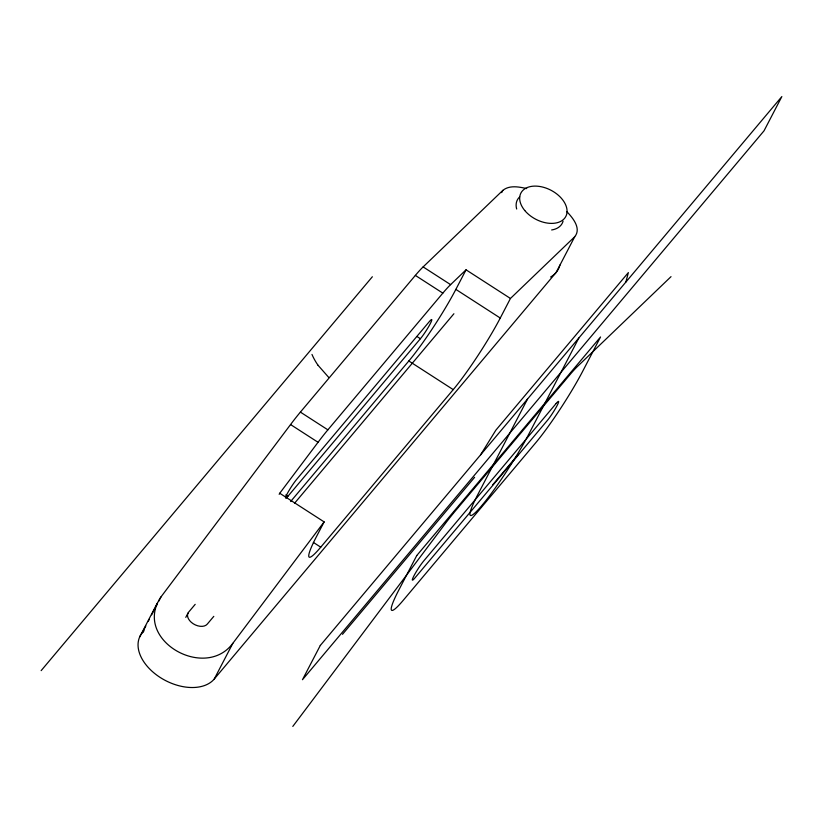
<?xml version="1.0" encoding="UTF-8"?>
<svg xmlns="http://www.w3.org/2000/svg" width="823" height="823" viewBox="0 0 823 823"><rect width="100%" height="100%" fill="white"/><g stroke="black" fill="none" stroke-linecap="round" stroke-linejoin="round"><path stroke-width="1.23" d="M625.861 282.083L628.371 272.578L495.888 430.131L480.56 454.872M526.669 188.58C518.994 186.831 509.499 184.959 502.843 190.37L423.125 266.909A75.932 8.261 -57.2 0 0 415.348 275.407L300.395 412.107A75.932 8.261 -57.2 0 0 290.56 424.555L160.958 596.942C132.205 639.245 204.598 681.279 232.837 643.319L324.128 521.895L279.738 493.255L318.048 442.29A75.932 8.261 -57.2 0 1 327.883 429.843L442.836 293.132A75.932 8.261 -57.2 0 1 450.613 284.635L466.044 269.821L510.445 298.461L574.732 236.736C581.635 228.372 572.613 217.642 566.708 211.511M139.663 636.971L157.265 603.208M145.846 625.964L142.369 632.661A43.033 27.828 27.5 0 0 160.146 677.442A43.033 27.828 27.5 0 0 214.247 679.026L556.132 272.454L574.732 236.736M148.171 621.499L149.333 619.266M151.658 614.802L155.146 608.104M156.308 605.872L157.471 603.64M158.633 601.407L160.958 596.942M185.782 617.373L188.025 613.053M279.172 494.325L279.738 493.255M214.247 679.026L232.837 643.319M324.128 521.895L316.495 536.565A60.748 6.605 -57.2 0 0 320.744 547.172L453.226 389.618A60.748 6.605 -57.2 0 0 500.261 318.038L510.445 298.461M501.68 192.603L502.843 190.37M290.642 501.516L408.825 360.978A60.748 6.605 -57.2 0 0 455.86 289.387L466.044 269.821M527.574 398.97L477.659 494.86A60.748 6.605 -57.2 0 0 481.908 505.456A60.748 6.605 -57.2 0 0 528.942 433.865L578.857 337.986M292.803 726.421L444.904 524.117A75.932 8.261 -57.2 0 1 454.738 511.669L569.701 374.969A75.932 8.261 -57.2 0 1 577.468 366.472L671.023 276.651M143.624 631.107L142.369 632.661L144.015 630.696M41.15 670.632L372.356 276.754M195.185 604.349L188.611 612.168A11.141 7.201 27.5 0 0 193.22 623.762A11.141 7.201 27.5 0 0 207.221 624.173L213.795 616.355M285.972 498.234A12.654 1.379 -57.2 0 0 287.927 496.269L420.409 338.716A12.654 1.379 -57.2 0 0 430.213 323.809A12.654 1.379 -57.2 0 0 429.328 321.598L296.846 479.151A12.654 1.379 -57.2 0 0 289.809 489.222A12.654 1.379 -57.2 0 0 285.478 497.709M294.5 503.316L453.905 313.748M342.512 634.307L474.604 477.319M492.607 484.912L518.243 454.419M423.125 266.909L450.613 284.635M455.86 289.387L500.261 318.038M415.348 275.407L442.836 293.132M416.973 336.504L420.409 338.716M408.825 360.978L453.226 389.618M300.395 412.107L327.883 429.843M290.56 424.555L318.048 442.29M285.818 494.901L287.927 496.269M313.347 542.398L320.744 547.172M328.686 377.376L318.038 365.268M559.897 265.057A43.033 27.828 27.5 0 1 550.608 277.022M563.066 221.212A25.307 16.367 27.5 0 1 551.657 229.967M516.659 209.011A25.307 16.367 27.5 0 1 519.704 196.872M318.038 365.268A52.147 39.36 40.1 0 1 311.979 354.435M320.301 645.458L302.473 679.705L764.022 130.826L781.85 96.579L320.301 645.458M416.777 555.515L398.949 589.762A60.748 6.605 -57.2 0 0 403.198 600.358L535.68 442.815A60.748 6.605 -57.2 0 0 582.715 371.224L600.543 336.977L416.777 555.515M556.183 403.435L423.701 560.977A12.654 1.379 -57.2 0 0 413.907 575.894A12.654 1.379 -57.2 0 0 414.792 578.096L547.264 420.553A12.654 1.379 -57.2 0 0 557.068 405.636A12.654 1.379 -57.2 0 0 556.183 403.435M524.786 210.544A25.307 16.367 27.5 0 0 565.391 217.19A25.307 16.367 27.5 0 0 539.929 186.502A25.307 16.367 27.5 0 0 524.786 210.544"/></g></svg>
